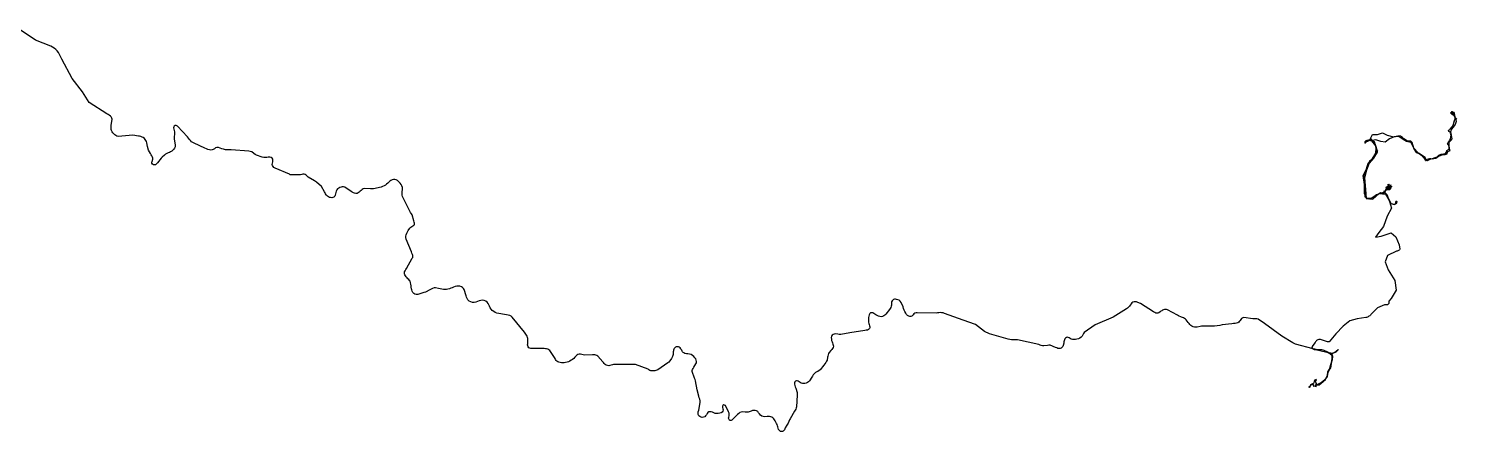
# Model space of a CAD drawing. Header units: millimetres. Extents: x 4845953 to 5827317, y 2078741 to 4456340.
# Drawn here: x 4925976 to 4952650, y 4281681 to 4289216 of the extents above; entities that cross this region are included whole.
import ezdxf

# ---------------------------------------------------------------- set-up
doc = ezdxf.new("R2010")
doc.units = ezdxf.units.MM
doc.layers.add('GPX-TRACKS', color=7, linetype='CONTINUOUS')

msp = doc.modelspace()

# ---------------------------------------------------------------- linework, layer by layer
at = {"layer": 'GPX-TRACKS'}
for points in [[(4950953, 4287087), (4950948, 4287098), (4950947, 4287094), (4950950, 4287103), (4951042, 4287144), (4951050, 4287153), (4951071, 4287130), (4951079, 4287128), (4951135, 4287045), (4951172, 4286930), (4951174, 4286927), (4951150, 4286888), (4951067, 4286769), (4951029, 4286740), (4951026, 4286738), (4951018, 4286717), (4951017, 4286711), (4950980, 4286604), (4950918, 4286474), (4950916, 4286460), (4950920, 4286449), (4950913, 4286449), (4950916, 4286450), (4950914, 4286457), (4950919, 4286459), (4950916, 4286456), (4950916, 4286453), (4950923, 4286421), (4950941, 4286238), (4950940, 4286071), (4951007, 4286031), (4951122, 4286066), (4951229, 4286148), (4951347, 4286114), (4951398, 4285981), (4951436, 4285859), (4951356, 4285710), (4951288, 4285512), (4951203, 4285399), (4951138, 4285316), (4951243, 4285333), (4951429, 4285394), (4951518, 4285323), (4951579, 4285172), (4951594, 4285090), (4951588, 4285079), (4951578, 4285071), (4951567, 4285065), (4951557, 4285059), (4951545, 4285054), (4951533, 4285050), (4951364, 4284973), (4951318, 4284853), (4951378, 4284702), (4951497, 4284507), (4951522, 4284325), (4951429, 4284166), (4951390, 4284115), (4951385, 4284075), (4951360, 4284046), (4951307, 4284046), (4951174, 4283995), (4951054, 4283868), (4951042, 4283855), (4951030, 4283843), (4951016, 4283834), (4951003, 4283826), (4950988, 4283820), (4950973, 4283815), (4950958, 4283812), (4950793, 4283788), (4950657, 4283752), (4950533, 4283651), (4950400, 4283507), (4950273, 4283360), (4950258, 4283359), (4950241, 4283360), (4950223, 4283363), (4950111, 4283398), (4950094, 4283400), (4950079, 4283399), (4950064, 4283396), (4950050, 4283389), (4950038, 4283379), (4950027, 4283368), (4950018, 4283356), (4950009, 4283344), (4949951, 4283265), (4949959, 4283235), (4949965, 4283229), (4949972, 4283224), (4949982, 4283220), (4949994, 4283216), (4950007, 4283213), (4950072, 4283202), (4950251, 4283160), (4950317, 4283121), (4950303, 4283124), (4950306, 4283125), (4950305, 4283125), (4950302, 4283129), (4950300, 4283128), (4950304, 4283135), (4950297, 4283129), (4950327, 4283110), (4950331, 4283111), (4950336, 4283110), (4950329, 4283109), (4950328, 4283106), (4950333, 4283091), (4950334, 4283087), (4950327, 4283022), (4950311, 4282957), (4950301, 4282893), (4950297, 4282874), (4950286, 4282850), (4950248, 4282781), (4950244, 4282753), (4950236, 4282711), (4950184, 4282642), (4950129, 4282595), (4950057, 4282560), (4950032, 4282553), (4950031, 4282554), (4950031, 4282553), (4950032, 4282551), (4950031, 4282551), (4950030, 4282551), (4950033, 4282543), (4950026, 4282531), (4949988, 4282525), (4949989, 4282539), (4949989, 4282552), (4949983, 4282552), (4949921, 4282549), (4949911, 4282514), (4949912, 4282512), (4949899, 4282517), (4949898, 4282520), (4949901, 4282513), (4949908, 4282509), (4949910, 4282505), (4949903, 4282507), (4949907, 4282506), (4949912, 4282509), (4949901, 4282515), (4949903, 4282510), (4949901, 4282506), (4949898, 4282507), (4949901, 4282512), (4949898, 4282508), (4949900, 4282512), (4949900, 4282514), (4949905, 4282513), (4949912, 4282526), (4949917, 4282520), (4949926, 4282549), (4949930, 4282562), (4949993, 4282590), (4949998, 4282618), (4949997, 4282628), (4950003, 4282629), (4950002, 4282627), (4950000, 4282625), (4950001, 4282623), (4949997, 4282628), (4949995, 4282627), (4949996, 4282627), (4950002, 4282629), (4950010, 4282629), (4950034, 4282648), (4950027, 4282655), (4949997, 4282638), (4950013, 4282626), (4950019, 4282607), (4950028, 4282580), (4950019, 4282542), (4950021, 4282518), (4950034, 4282554), (4950028, 4282553), (4950030, 4282556), (4950030, 4282553), (4950030, 4282554), (4950032, 4282553), (4950032, 4282556), (4950033, 4282557), (4950032, 4282556), (4950033, 4282555), (4950034, 4282556), (4950036, 4282555), (4950039, 4282560), (4950034, 4282557), (4950035, 4282557), (4950029, 4282558), (4950030, 4282554), (4950032, 4282552), (4950035, 4282552), (4950085, 4282556), (4950119, 4282577), (4950161, 4282614), (4950202, 4282650), (4950244, 4282735), (4950248, 4282796), (4950277, 4282844), (4950286, 4282866), (4950302, 4282932), (4950320, 4282996), (4950329, 4283057), (4950326, 4283114), (4950326, 4283136), (4950402, 4283171), (4950447, 4283212), (4950448, 4283212), (4950442, 4283207), (4950378, 4283158), (4950306, 4283134), (4950300, 4283130), (4950303, 4283131), (4950309, 4283128), (4950307, 4283126), (4950306, 4283130), (4950310, 4283128), (4950311, 4283129), (4950315, 4283128), (4950313, 4283125), (4950312, 4283124), (4950319, 4283114), (4950308, 4283143), (4950307, 4283143), (4950280, 4283146), (4950271, 4283151), (4950247, 4283162), (4950179, 4283197), (4950158, 4283202), (4950134, 4283205), (4950109, 4283205), (4950082, 4283206), (4950029, 4283212), (4950002, 4283219), (4949974, 4283228), (4949643, 4283313), (4949619, 4283325), (4949595, 4283338), (4949386, 4283462), (4949065, 4283700), (4948947, 4283783), (4948923, 4283786), (4948897, 4283787), (4948872, 4283788), (4948845, 4283789), (4948680, 4283812), (4948658, 4283803), (4948638, 4283792), (4948624, 4283775), (4948613, 4283759), (4948599, 4283742), (4948583, 4283728), (4948564, 4283715), (4948541, 4283706), (4948515, 4283700), (4948486, 4283697), (4948454, 4283693), (4948271, 4283672), (4948232, 4283660), (4948129, 4283651), (4948087, 4283647), (4947888, 4283651), (4947860, 4283644), (4947807, 4283633), (4947781, 4283631), (4947756, 4283632), (4947732, 4283638), (4947710, 4283648), (4947690, 4283662), (4947672, 4283679), (4947656, 4283698), (4947640, 4283717), (4947602, 4283769), (4947588, 4283783), (4947572, 4283794), (4947554, 4283803), (4947534, 4283810), (4947514, 4283817), (4947456, 4283843), (4947439, 4283856), (4947254, 4283955), (4947233, 4283959), (4947213, 4283960), (4947194, 4283959), (4947176, 4283955), (4947159, 4283948), (4947144, 4283939), (4947131, 4283929), (4947118, 4283919), (4947089, 4283900), (4947072, 4283894), (4947054, 4283892), (4947034, 4283895), (4947014, 4283905), (4946993, 4283919), (4946746, 4284071), (4946701, 4284094), (4946676, 4284102), (4946652, 4284107), (4946629, 4284106), (4946607, 4284101), (4946588, 4284088), (4946573, 4284068), (4946558, 4284045), (4946543, 4284024), (4946526, 4284005), (4946507, 4283988), (4946486, 4283973), (4946240, 4283819), (4945900, 4283677), (4945693, 4283534), (4945681, 4283513), (4945656, 4283466), (4945637, 4283445), (4945613, 4283427), (4945589, 4283414), (4945561, 4283406), (4945533, 4283401), (4945504, 4283399), (4945478, 4283400), (4945455, 4283407), (4945433, 4283419), (4945413, 4283431), (4945396, 4283439), (4945378, 4283442), (4945363, 4283438), (4945349, 4283428), (4945337, 4283413), (4945328, 4283396), (4945321, 4283378), (4945317, 4283357), (4945314, 4283335), (4945304, 4283290), (4945295, 4283269), (4945281, 4283252), (4945265, 4283240), (4945246, 4283232), (4945227, 4283230), (4945205, 4283235), (4945184, 4283243), (4945161, 4283254), (4945062, 4283293), (4945036, 4283295), (4945012, 4283291), (4944941, 4283280), (4944917, 4283281), (4944893, 4283287), (4944871, 4283296), (4944848, 4283305), (4944452, 4283397), (4944337, 4283395), (4944305, 4283398), (4944274, 4283404), (4943928, 4283504), (4943836, 4283551), (4943663, 4283684), (4943436, 4283765), (4943086, 4283889), (4943059, 4283897), (4943032, 4283902), (4943006, 4283903), (4942980, 4283902), (4942956, 4283899), (4942931, 4283895), (4942579, 4283899), (4942557, 4283898), (4942535, 4283892), (4942517, 4283879), (4942503, 4283863), (4942490, 4283847), (4942476, 4283836), (4942459, 4283829), (4942439, 4283829), (4942418, 4283836), (4942397, 4283851), (4942379, 4283871), (4942362, 4283895), (4942347, 4283922), (4942334, 4283951), (4942323, 4283980), (4942313, 4284010), (4942280, 4284095), (4942261, 4284118), (4942239, 4284134), (4942215, 4284144), (4942192, 4284151), (4942171, 4284153), (4942153, 4284153), (4942136, 4284149), (4942120, 4284139), (4942108, 4284125), (4942099, 4284106), (4942096, 4284085), (4942095, 4284065), (4942094, 4284044), (4942090, 4284024), (4942084, 4284002), (4942073, 4283980), (4942059, 4283960), (4941993, 4283875), (4941974, 4283857), (4941953, 4283842), (4941929, 4283831), (4941903, 4283827), (4941878, 4283828), (4941853, 4283836), (4941828, 4283847), (4941805, 4283861), (4941784, 4283875), (4941745, 4283898), (4941725, 4283902), (4941707, 4283898), (4941690, 4283885), (4941678, 4283865), (4941671, 4283840), (4941666, 4283814), (4941665, 4283785), (4941666, 4283756), (4941669, 4283728), (4941675, 4283702), (4941681, 4283680), (4941687, 4283659), (4941692, 4283640), (4941691, 4283622), (4941685, 4283604), (4941670, 4283588), (4941650, 4283578), (4941625, 4283573), (4941598, 4283571), (4941318, 4283526), (4941148, 4283495), (4941120, 4283496), (4941095, 4283500), (4941047, 4283505), (4941025, 4283502), (4941006, 4283494), (4940989, 4283481), (4940978, 4283462), (4940972, 4283436), (4940973, 4283409), (4940978, 4283383), (4940986, 4283359), (4940994, 4283338), (4941003, 4283316), (4941009, 4283296), (4941011, 4283274), (4941007, 4283253), (4940997, 4283233), (4940982, 4283214), (4940965, 4283195), (4940933, 4283156), (4940921, 4283136), (4940912, 4283114), (4940906, 4283092), (4940902, 4283068), (4940892, 4283017), (4940882, 4282993), (4940868, 4282969), (4940851, 4282945), (4940832, 4282921), (4940764, 4282833), (4940744, 4282818), (4940723, 4282805), (4940700, 4282795), (4940680, 4282785), (4940663, 4282772), (4940647, 4282755), (4940633, 4282738), (4940620, 4282718), (4940608, 4282697), (4940565, 4282630), (4940548, 4282611), (4940527, 4282595), (4940504, 4282583), (4940480, 4282577), (4940455, 4282575), (4940432, 4282578), (4940409, 4282585), (4940388, 4282595), (4940371, 4282608), (4940354, 4282620), (4940337, 4282628), (4940320, 4282630), (4940303, 4282623), (4940291, 4282609), (4940284, 4282589), (4940285, 4282565), (4940290, 4282540), (4940299, 4282515), (4940309, 4282488), (4940334, 4282408), (4940337, 4282383), (4940336, 4282357), (4940322, 4282143), (4940317, 4282122), (4940308, 4282100), (4940296, 4282079), (4940284, 4282058), (4940202, 4281917), (4940194, 4281896), (4940168, 4281834), (4940156, 4281815), (4940142, 4281797), (4940110, 4281746), (4940096, 4281712), (4940088, 4281697), (4940076, 4281686), (4940060, 4281681), (4940040, 4281681), (4940020, 4281682), (4940003, 4281697), (4939988, 4281716), (4939977, 4281740), (4939971, 4281765), (4939966, 4281789), (4939959, 4281811), (4939949, 4281833), (4939937, 4281855), (4939923, 4281878), (4939897, 4281919), (4939881, 4281936), (4939862, 4281948), (4939842, 4281957), (4939820, 4281961), (4939797, 4281961), (4939773, 4281960), (4939724, 4281957), (4939700, 4281960), (4939675, 4281969), (4939651, 4281986), (4939632, 4282009), (4939615, 4282032), (4939597, 4282053), (4939575, 4282068), (4939551, 4282075), (4939526, 4282076), (4939502, 4282071), (4939476, 4282062), (4939420, 4282045), (4939391, 4282042), (4939362, 4282043), (4939312, 4282048), (4939287, 4282044), (4939265, 4282034), (4939242, 4282017), (4939220, 4281999), (4939115, 4281890), (4939100, 4281884), (4939084, 4281884), (4939068, 4281892), (4939053, 4281927), (4939056, 4281950), (4939063, 4281973), (4939067, 4281999), (4939063, 4282025), (4939053, 4282051), (4938995, 4282165), (4938979, 4282175), (4938962, 4282176), (4938946, 4282169), (4938939, 4282152), (4938941, 4282129), (4938946, 4282106), (4938949, 4282083), (4938945, 4282062), (4938933, 4282043), (4938913, 4282030), (4938888, 4282021), (4938859, 4282017), (4938829, 4282016), (4938801, 4282020), (4938775, 4282029), (4938751, 4282040), (4938728, 4282048), (4938706, 4282051), (4938685, 4282047), (4938666, 4282035), (4938651, 4282016), (4938638, 4281994), (4938625, 4281973), (4938608, 4281957), (4938586, 4281947), (4938561, 4281945), (4938538, 4281950), (4938517, 4281960), (4938499, 4281976), (4938487, 4281997), (4938483, 4282023), (4938488, 4282051), (4938497, 4282080), (4938524, 4282225), (4938522, 4282253), (4938516, 4282282), (4938506, 4282313), (4938495, 4282343), (4938466, 4282462), (4938435, 4282629), (4938428, 4282655), (4938419, 4282680), (4938376, 4282800), (4938376, 4282819), (4938382, 4282839), (4938393, 4282861), (4938407, 4282883), (4938444, 4282943), (4938451, 4282965), (4938454, 4282990), (4938450, 4283015), (4938440, 4283038), (4938424, 4283061), (4938406, 4283083), (4938381, 4283103), (4938353, 4283118), (4938322, 4283128), (4938291, 4283132), (4938264, 4283135), (4938239, 4283139), (4938217, 4283149), (4938202, 4283160), (4938192, 4283172), (4938185, 4283185), (4938177, 4283199), (4938168, 4283213), (4938159, 4283228), (4938147, 4283243), (4938133, 4283255), (4938116, 4283262), (4938098, 4283264), (4938077, 4283261), (4938061, 4283256), (4938047, 4283247), (4938036, 4283234), (4938028, 4283221), (4938023, 4283204), (4938022, 4283186), (4938021, 4283169), (4938016, 4283118), (4938005, 4283083), (4937986, 4283043), (4937957, 4282999), (4937937, 4282979), (4937916, 4282962), (4937733, 4282834), (4937714, 4282826), (4937694, 4282821), (4937675, 4282817), (4937656, 4282815), (4937618, 4282813), (4937600, 4282816), (4937583, 4282823), (4937566, 4282833), (4937551, 4282844), (4937313, 4282932), (4936930, 4282936), (4936906, 4282935), (4936883, 4282929), (4936837, 4282914), (4936814, 4282911), (4936790, 4282913), (4936768, 4282921), (4936748, 4282934), (4936731, 4282950), (4936716, 4282968), (4936703, 4282986), (4936608, 4283091), (4936591, 4283102), (4936573, 4283109), (4936553, 4283113), (4936533, 4283114), (4936510, 4283115), (4936359, 4283110), (4936335, 4283113), (4936312, 4283119), (4936288, 4283125), (4936265, 4283127), (4936240, 4283122), (4936218, 4283109), (4936199, 4283089), (4936181, 4283068), (4936160, 4283047), (4936138, 4283028), (4936114, 4283012), (4936089, 4282998), (4936063, 4282986), (4936036, 4282976), (4936008, 4282969), (4935981, 4282965), (4935954, 4282964), (4935929, 4282966), (4935905, 4282970), (4935883, 4282976), (4935863, 4282985), (4935846, 4282997), (4935832, 4283011), (4935821, 4283027), (4935811, 4283044), (4935802, 4283062), (4935711, 4283197), (4935693, 4283209), (4935674, 4283219), (4935653, 4283225), (4935630, 4283229), (4935606, 4283233), (4935360, 4283233), (4935340, 4283237), (4935322, 4283247), (4935308, 4283262), (4935301, 4283281), (4935299, 4283300), (4935302, 4283320), (4935304, 4283340), (4935306, 4283360), (4935306, 4283380), (4935304, 4283400), (4935301, 4283420), (4935296, 4283441), (4935289, 4283462), (4935279, 4283483), (4935267, 4283503), (4935253, 4283522), (4935238, 4283541), (4935010, 4283821), (4934991, 4283836), (4934967, 4283847), (4934938, 4283855), (4934906, 4283860), (4934727, 4283892), (4934694, 4283904), (4934665, 4283922), (4934639, 4283944), (4934618, 4283969), (4934602, 4283996), (4934588, 4284024), (4934576, 4284051), (4934561, 4284077), (4934542, 4284099), (4934518, 4284117), (4934489, 4284129), (4934457, 4284134), (4934426, 4284131), (4934395, 4284122), (4934365, 4284110), (4934334, 4284099), (4934302, 4284094), (4934269, 4284095), (4934236, 4284103), (4934207, 4284120), (4934185, 4284143), (4934170, 4284168), (4934160, 4284195), (4934153, 4284220), (4934112, 4284336), (4934099, 4284356), (4934082, 4284373), (4934061, 4284386), (4934035, 4284395), (4934006, 4284399), (4933976, 4284397), (4933945, 4284391), (4933916, 4284382), (4933888, 4284370), (4933862, 4284358), (4933837, 4284348), (4933811, 4284341), (4933784, 4284337), (4933755, 4284336), (4933725, 4284338), (4933694, 4284342), (4933664, 4284349), (4933635, 4284357), (4933579, 4284367), (4933551, 4284364), (4933524, 4284355), (4933497, 4284343), (4933471, 4284329), (4933389, 4284288), (4933359, 4284278), (4933245, 4284244), (4933220, 4284244), (4933195, 4284250), (4933174, 4284264), (4933157, 4284282), (4933144, 4284304), (4933135, 4284327), (4933128, 4284351), (4933123, 4284377), (4933121, 4284402), (4933104, 4284490), (4933094, 4284507), (4933080, 4284523), (4933064, 4284538), (4933048, 4284553), (4933032, 4284570), (4933018, 4284589), (4933007, 4284609), (4933000, 4284629), (4932997, 4284648), (4933000, 4284666), (4933009, 4284687), (4933022, 4284708), (4933036, 4284731), (4933144, 4284919), (4933152, 4284937), (4933157, 4284954), (4933155, 4284973), (4933149, 4284992), (4933139, 4285014), (4933128, 4285037), (4933028, 4285276), (4933021, 4285306), (4933021, 4285334), (4933028, 4285361), (4933040, 4285389), (4933054, 4285415), (4933070, 4285441), (4933099, 4285485), (4933115, 4285501), (4933134, 4285514), (4933171, 4285539), (4933183, 4285553), (4933185, 4285573), (4933181, 4285596), (4933173, 4285622), (4933141, 4285729), (4933129, 4285752), (4933114, 4285775), (4932960, 4286072), (4932955, 4286097), (4932953, 4286124), (4932956, 4286149), (4932963, 4286218), (4932959, 4286244), (4932950, 4286272), (4932935, 4286300), (4932917, 4286326), (4932895, 4286350), (4932871, 4286371), (4932844, 4286386), (4932817, 4286393), (4932791, 4286394), (4932767, 4286388), (4932744, 4286375), (4932723, 4286359), (4932704, 4286340), (4932685, 4286321), (4932664, 4286303), (4932641, 4286287), (4932617, 4286272), (4932590, 4286261), (4932562, 4286252), (4932418, 4286218), (4932390, 4286218), (4932361, 4286220), (4932253, 4286225), (4932229, 4286219), (4932207, 4286207), (4932188, 4286190), (4932172, 4286172), (4932154, 4286155), (4932135, 4286141), (4932113, 4286133), (4932089, 4286131), (4932066, 4286135), (4932044, 4286144), (4932023, 4286157), (4932003, 4286171), (4931883, 4286249), (4931860, 4286254), (4931837, 4286256), (4931814, 4286252), (4931791, 4286245), (4931770, 4286233), (4931750, 4286217), (4931733, 4286197), (4931722, 4286174), (4931715, 4286149), (4931711, 4286124), (4931705, 4286101), (4931695, 4286080), (4931680, 4286064), (4931661, 4286055), (4931640, 4286051), (4931619, 4286053), (4931598, 4286058), (4931578, 4286066), (4931560, 4286078), (4931545, 4286093), (4931533, 4286109), (4931523, 4286127), (4931515, 4286145), (4931507, 4286165), (4931446, 4286260), (4931357, 4286344), (4931338, 4286356), (4931318, 4286365), (4931200, 4286435), (4931183, 4286454), (4931165, 4286472), (4931145, 4286484), (4931122, 4286490), (4931100, 4286490), (4931078, 4286487), (4931059, 4286483), (4930879, 4286477), (4930863, 4286483), (4930848, 4286490), (4930582, 4286604), (4930561, 4286617), (4930543, 4286633), (4930532, 4286653), (4930528, 4286676), (4930532, 4286700), (4930538, 4286723), (4930542, 4286746), (4930540, 4286770), (4930529, 4286791), (4930509, 4286806), (4930482, 4286810), (4930454, 4286808), (4930426, 4286805), (4930398, 4286804), (4930369, 4286807), (4930341, 4286813), (4930232, 4286848), (4930208, 4286862), (4930187, 4286880), (4930144, 4286912), (4930119, 4286919), (4930094, 4286920), (4929763, 4286945), (4929653, 4286949), (4929617, 4286957), (4929584, 4286969), (4929523, 4286989), (4929495, 4286990), (4929471, 4286982), (4929449, 4286969), (4929426, 4286956), (4929403, 4286946), (4929379, 4286943), (4929354, 4286945), (4929326, 4286953), (4929298, 4286966), (4929269, 4286981), (4929069, 4287070), (4929045, 4287083), (4929023, 4287099), (4929003, 4287119), (4928985, 4287141), (4928966, 4287164), (4928945, 4287188), (4928756, 4287392), (4928735, 4287401), (4928714, 4287400), (4928697, 4287392), (4928687, 4287376), (4928683, 4287356), (4928687, 4287332), (4928695, 4287307), (4928700, 4287281), (4928701, 4287255), (4928700, 4287229), (4928697, 4287203), (4928696, 4287146), (4928700, 4287117), (4928717, 4287033), (4928714, 4287006), (4928703, 4286980), (4928688, 4286959), (4928670, 4286939), (4928651, 4286922), (4928629, 4286909), (4928606, 4286899), (4928582, 4286890), (4928559, 4286878), (4928537, 4286864), (4928514, 4286849), (4928470, 4286812), (4928451, 4286791), (4928385, 4286703), (4928367, 4286684), (4928348, 4286669), (4928326, 4286664), (4928307, 4286669), (4928291, 4286682), (4928281, 4286697), (4928279, 4286714), (4928285, 4286732), (4928296, 4286771), (4928295, 4286791), (4928290, 4286813), (4928280, 4286835), (4928266, 4286856), (4928251, 4286877), (4928214, 4286943), (4928196, 4287010), (4928187, 4287081), (4928179, 4287102), (4928169, 4287123), (4928155, 4287143), (4928139, 4287161), (4928119, 4287176), (4928097, 4287186), (4928074, 4287194), (4928050, 4287200), (4928027, 4287205), (4927927, 4287219), (4927653, 4287198), (4927628, 4287203), (4927606, 4287214), (4927585, 4287227), (4927566, 4287244), (4927550, 4287263), (4927537, 4287284), (4927526, 4287307), (4927519, 4287330), (4927517, 4287355), (4927518, 4287379), (4927522, 4287403), (4927535, 4287520), (4927530, 4287542), (4927520, 4287563), (4927505, 4287580), (4927485, 4287595), (4927463, 4287609), (4927440, 4287623), (4927108, 4287830), (4926985, 4288032), (4926789, 4288284), (4926599, 4288643), (4926535, 4288769), (4926513, 4288799), (4926486, 4288826), (4926456, 4288850), (4926424, 4288870), (4926391, 4288887), (4926106, 4289001), (4925784, 4289216)], [(4950960, 4287104), (4950942, 4287069), (4950943, 4287078), (4950942, 4287076), (4950946, 4287076), (4950945, 4287076), (4950944, 4287080), (4950948, 4287081), (4950947, 4287076), (4950945, 4287073), (4950946, 4287080), (4950945, 4287079), (4950947, 4287083), (4950946, 4287084), (4950948, 4287080), (4950952, 4287078), (4950948, 4287080), (4950946, 4287078), (4950951, 4287078), (4950951, 4287076), (4950949, 4287096), (4950954, 4287094), (4950953, 4287093), (4950952, 4287092), (4950953, 4287093), (4950953, 4287093), (4950952, 4287094), (4950954, 4287096), (4950958, 4287102), (4950960, 4287101), (4950966, 4287096), (4950994, 4287108), (4951052, 4287137), (4951061, 4287117), (4951138, 4287022), (4951170, 4286906), (4951098, 4286794), (4951021, 4286697), (4950971, 4286568), (4950933, 4286421), (4950952, 4286206), (4950967, 4286039), (4951086, 4286026), (4951207, 4286129), (4951328, 4286119), (4951369, 4286042), (4951423, 4285942), (4951492, 4285926), (4951537, 4285949), (4951544, 4285977), (4951534, 4285984), (4951521, 4285980), (4951515, 4285969), (4951514, 4285953), (4951498, 4285923), (4951431, 4285935), (4951386, 4286032), (4951335, 4286122), (4951323, 4286133), (4951326, 4286133), (4951330, 4286127), (4951333, 4286127), (4951329, 4286130), (4951326, 4286134), (4951327, 4286129), (4951312, 4286135), (4951323, 4286133), (4951329, 4286129), (4951330, 4286129), (4951332, 4286126), (4951326, 4286134), (4951319, 4286139), (4951316, 4286141), (4951313, 4286142), (4951319, 4286143), (4951325, 4286181), (4951353, 4286205), (4951396, 4286206), (4951424, 4286220), (4951423, 4286227), (4951425, 4286227), (4951412, 4286239), (4951393, 4286244), (4951398, 4286241), (4951415, 4286253), (4951422, 4286258), (4951422, 4286258), (4951424, 4286271), (4951432, 4286261), (4951430, 4286257), (4951415, 4286246), (4951410, 4286234), (4951414, 4286241), (4951423, 4286253), (4951415, 4286239), (4951427, 4286257), (4951425, 4286255), (4951406, 4286243), (4951382, 4286249), (4951392, 4286243), (4951414, 4286244), (4951415, 4286248), (4951405, 4286251), (4951405, 4286247), (4951398, 4286248), (4951400, 4286240), (4951396, 4286234), (4951398, 4286245), (4951404, 4286245), (4951406, 4286246), (4951400, 4286244), (4951392, 4286248), (4951404, 4286252), (4951402, 4286242), (4951397, 4286241), (4951387, 4286248), (4951388, 4286242), (4951388, 4286239), (4951387, 4286245), (4951394, 4286237), (4951392, 4286232), (4951389, 4286228), (4951400, 4286218), (4951404, 4286219), (4951407, 4286215), (4951399, 4286214), (4951388, 4286238), (4951389, 4286244), (4951397, 4286255), (4951394, 4286255), (4951398, 4286247), (4951396, 4286252), (4951399, 4286255), (4951399, 4286245), (4951404, 4286257), (4951389, 4286259), (4951384, 4286245), (4951386, 4286230), (4951390, 4286223), (4951388, 4286234), (4951370, 4286248), (4951363, 4286248), (4951369, 4286241), (4951386, 4286236), (4951375, 4286256), (4951380, 4286252), (4951392, 4286245), (4951393, 4286236), (4951381, 4286247), (4951362, 4286259), (4951372, 4286249), (4951383, 4286236), (4951376, 4286254), (4951368, 4286255), (4951385, 4286248), (4951370, 4286238), (4951381, 4286248), (4951388, 4286252), (4951401, 4286231), (4951390, 4286231), (4951396, 4286234), (4951403, 4286228), (4951398, 4286224), (4951393, 4286226), (4951390, 4286228), (4951387, 4286234), (4951388, 4286234), (4951396, 4286224), (4951393, 4286231), (4951396, 4286229), (4951400, 4286231), (4951391, 4286231), (4951384, 4286239), (4951369, 4286243), (4951373, 4286246), (4951377, 4286247), (4951395, 4286251), (4951394, 4286270), (4951381, 4286257), (4951384, 4286270), (4951385, 4286249), (4951364, 4286230), (4951346, 4286221), (4951355, 4286221), (4951363, 4286231), (4951375, 4286232), (4951385, 4286227), (4951384, 4286245), (4951390, 4286256), (4951394, 4286249), (4951402, 4286251), (4951387, 4286255), (4951381, 4286252), (4951382, 4286259), (4951388, 4286249), (4951389, 4286247), (4951390, 4286250), (4951396, 4286247), (4951433, 4286249), (4951421, 4286281), (4951433, 4286285), (4951423, 4286287), (4951424, 4286289), (4951414, 4286277), (4951418, 4286273), (4951429, 4286265), (4951397, 4286274), (4951442, 4286257), (4951426, 4286269), (4951386, 4286256), (4951345, 4286235), (4951357, 4286237), (4951381, 4286247), (4951385, 4286259), (4951388, 4286269), (4951392, 4286196), (4951391, 4286297), (4951389, 4286307), (4951376, 4286292), (4951378, 4286304), (4951394, 4286298), (4951386, 4286286), (4951381, 4286284), (4951354, 4286253), (4951337, 4286251), (4951335, 4286248), (4951341, 4286254), (4951347, 4286251), (4951346, 4286234), (4951340, 4286247), (4951333, 4286242), (4951337, 4286251), (4951348, 4286234), (4951345, 4286235), (4951338, 4286231), (4951335, 4286228), (4951331, 4286231), (4951362, 4286247), (4951369, 4286259), (4951366, 4286262), (4951368, 4286266), (4951380, 4286269), (4951385, 4286264), (4951414, 4286259), (4951430, 4286263), (4951426, 4286265), (4951415, 4286256), (4951387, 4286249), (4951363, 4286251), (4951335, 4286223), (4951315, 4286177), (4951289, 4286169), (4951311, 4286157), (4951312, 4286155), (4951309, 4286152), (4951305, 4286152), (4951313, 4286151), (4951310, 4286153), (4951309, 4286154), (4951311, 4286145), (4951311, 4286150), (4951310, 4286145), (4951305, 4286148), (4951285, 4286151), (4951157, 4286109), (4951064, 4286037), (4950976, 4286044), (4950934, 4286124), (4950931, 4286297), (4950910, 4286467), (4950971, 4286593), (4950999, 4286695), (4951073, 4286772), (4951147, 4286885), (4951151, 4286985), (4951117, 4287097), (4951003, 4287128), (4950958, 4287115), (4950955, 4287115), (4950962, 4287121), (4951047, 4287127), (4951047, 4287127), (4951040, 4287145), (4951085, 4287235), (4951174, 4287234), (4951269, 4287263), (4951357, 4287224), (4951475, 4287188), (4951558, 4287200), (4951563, 4287201), (4951620, 4287170), (4951685, 4287128), (4951718, 4287112), (4951798, 4287092), (4951848, 4286984), (4951934, 4286890), (4952003, 4286844), (4952062, 4286771), (4952081, 4286758), (4952082, 4286754), (4952080, 4286754), (4952080, 4286757), (4952080, 4286757), (4952083, 4286753), (4952081, 4286752), (4952092, 4286760), (4952110, 4286748), (4952158, 4286771), (4952203, 4286786), (4952251, 4286804), (4952288, 4286818), (4952319, 4286848), (4952362, 4286865), (4952407, 4286873), (4952445, 4286878), (4952469, 4286919), (4952472, 4286936), (4952511, 4286958), (4952515, 4286973), (4952513, 4287037), (4952516, 4287088), (4952543, 4287120), (4952569, 4287154), (4952562, 4287182), (4952557, 4287216), (4952553, 4287259), (4952543, 4287271), (4952510, 4287289), (4952502, 4287314), (4952509, 4287317), (4952512, 4287315), (4952511, 4287316), (4952508, 4287316), (4952512, 4287315), (4952506, 4287317), (4952510, 4287315), (4952514, 4287319), (4952515, 4287322), (4952526, 4287326), (4952536, 4287334), (4952568, 4287380), (4952595, 4287423), (4952600, 4287454), (4952615, 4287492), (4952603, 4287492), (4952608, 4287481), (4952617, 4287493), (4952609, 4287502), (4952605, 4287494), (4952616, 4287502), (4952620, 4287501), (4952621, 4287515), (4952616, 4287502), (4952620, 4287502), (4952623, 4287511), (4952624, 4287524), (4952624, 4287513), (4952624, 4287517), (4952621, 4287514), (4952629, 4287523), (4952636, 4287529), (4952639, 4287520), (4952641, 4287515), (4952642, 4287510), (4952638, 4287520), (4952640, 4287516), (4952639, 4287512), (4952632, 4287513), (4952634, 4287512), (4952635, 4287506), (4952633, 4287504), (4952629, 4287513), (4952633, 4287508), (4952637, 4287508), (4952640, 4287508), (4952644, 4287508), (4952650, 4287531), (4952650, 4287531), (4952645, 4287519), (4952626, 4287506), (4952634, 4287513), (4952629, 4287518), (4952629, 4287533), (4952629, 4287540), (4952625, 4287538), (4952627, 4287548), (4952620, 4287561), (4952616, 4287573), (4952616, 4287576), (4952616, 4287585), (4952619, 4287593), (4952607, 4287601), (4952613, 4287623), (4952595, 4287621), (4952606, 4287624), (4952607, 4287618), (4952609, 4287611), (4952598, 4287603), (4952604, 4287603), (4952600, 4287598), (4952597, 4287598), (4952597, 4287618), (4952603, 4287621), (4952604, 4287613), (4952610, 4287623), (4952601, 4287619), (4952593, 4287604), (4952592, 4287603), (4952593, 4287601), (4952603, 4287602), (4952600, 4287608), (4952599, 4287604), (4952603, 4287604), (4952601, 4287599), (4952607, 4287596), (4952605, 4287599), (4952600, 4287598), (4952606, 4287610), (4952601, 4287617), (4952596, 4287611), (4952600, 4287605), (4952610, 4287604), (4952608, 4287598), (4952612, 4287593), (4952615, 4287595), (4952613, 4287601), (4952616, 4287612), (4952607, 4287604), (4952599, 4287616), (4952596, 4287632), (4952605, 4287625), (4952602, 4287622), (4952615, 4287622), (4952612, 4287624), (4952608, 4287631), (4952608, 4287622), (4952601, 4287620), (4952598, 4287634), (4952605, 4287629), (4952608, 4287615), (4952610, 4287605), (4952613, 4287597), (4952612, 4287599), (4952615, 4287587), (4952617, 4287591), (4952611, 4287604), (4952605, 4287631), (4952603, 4287632), (4952602, 4287628), (4952608, 4287622), (4952607, 4287620), (4952602, 4287617), (4952609, 4287640), (4952606, 4287632), (4952602, 4287650), (4952601, 4287626), (4952601, 4287627), (4952603, 4287649), (4952597, 4287635), (4952601, 4287620), (4952609, 4287619), (4952604, 4287619), (4952618, 4287628), (4952607, 4287624), (4952603, 4287619), (4952587, 4287622), (4952594, 4287613), (4952598, 4287628), (4952604, 4287629), (4952591, 4287642), (4952579, 4287637), (4952586, 4287640), (4952579, 4287637), (4952582, 4287642), (4952587, 4287639), (4952587, 4287642), (4952584, 4287640), (4952593, 4287644), (4952593, 4287640), (4952594, 4287646), (4952587, 4287647), (4952585, 4287641), (4952577, 4287638), (4952585, 4287638), (4952581, 4287644), (4952575, 4287658), (4952573, 4287656), (4952575, 4287662), (4952574, 4287661), (4952573, 4287642), (4952580, 4287640), (4952588, 4287633), (4952582, 4287636), (4952586, 4287634), (4952588, 4287630), (4952598, 4287633), (4952584, 4287627), (4952586, 4287621), (4952581, 4287626), (4952578, 4287643), (4952585, 4287647), (4952587, 4287645), (4952591, 4287650), (4952575, 4287644), (4952575, 4287645), (4952593, 4287635), (4952575, 4287642), (4952570, 4287632), (4952565, 4287633), (4952577, 4287638), (4952595, 4287630), (4952601, 4287640), (4952580, 4287646), (4952568, 4287666), (4952567, 4287660), (4952568, 4287640), (4952569, 4287621), (4952574, 4287633), (4952574, 4287634), (4952571, 4287621), (4952565, 4287617), (4952564, 4287618), (4952552, 4287627), (4952560, 4287631), (4952567, 4287624), (4952557, 4287633), (4952552, 4287626), (4952544, 4287631), (4952547, 4287637), (4952545, 4287634), (4952544, 4287644), (4952546, 4287637), (4952559, 4287627), (4952578, 4287623), (4952593, 4287620), (4952585, 4287601), (4952581, 4287607), (4952594, 4287622), (4952595, 4287628), (4952595, 4287631), (4952581, 4287622), (4952578, 4287624), (4952586, 4287630), (4952592, 4287631), (4952579, 4287621), (4952573, 4287623), (4952573, 4287620), (4952570, 4287612), (4952569, 4287621), (4952570, 4287621), (4952569, 4287639), (4952560, 4287627), (4952563, 4287636), (4952561, 4287618), (4952562, 4287622), (4952558, 4287640), (4952574, 4287642), (4952579, 4287629), (4952563, 4287643), (4952574, 4287640), (4952567, 4287649), (4952574, 4287646), (4952564, 4287645), (4952567, 4287651), (4952578, 4287639), (4952578, 4287637), (4952583, 4287647), (4952597, 4287641), (4952586, 4287640), (4952577, 4287645), (4952575, 4287646), (4952566, 4287638), (4952573, 4287625), (4952588, 4287624), (4952581, 4287621), (4952579, 4287612), (4952577, 4287615), (4952576, 4287625), (4952574, 4287630), (4952568, 4287630), (4952566, 4287634), (4952565, 4287640), (4952563, 4287629), (4952587, 4287612), (4952585, 4287600), (4952581, 4287596), (4952577, 4287613), (4952579, 4287613), (4952584, 4287599), (4952585, 4287594), (4952575, 4287627), (4952566, 4287646), (4952572, 4287641), (4952577, 4287642), (4952585, 4287635), (4952583, 4287628), (4952579, 4287622), (4952587, 4287617), (4952586, 4287616), (4952578, 4287631), (4952582, 4287640), (4952583, 4287639), (4952590, 4287625), (4952588, 4287635), (4952584, 4287639), (4952577, 4287645), (4952572, 4287636), (4952579, 4287645), (4952575, 4287640), (4952585, 4287626), (4952589, 4287624), (4952596, 4287619), (4952602, 4287619), (4952596, 4287624), (4952599, 4287626), (4952598, 4287616), (4952610, 4287628), (4952587, 4287628), (4952569, 4287648), (4952571, 4287647), (4952581, 4287656), (4952597, 4287635), (4952586, 4287624), (4952589, 4287612), (4952580, 4287634), (4952582, 4287656), (4952578, 4287644), (4952576, 4287643), (4952579, 4287638), (4952573, 4287636), (4952575, 4287641), (4952584, 4287635), (4952586, 4287630), (4952598, 4287614), (4952583, 4287624), (4952594, 4287607), (4952604, 4287605), (4952599, 4287627), (4952585, 4287638), (4952580, 4287633), (4952585, 4287628), (4952575, 4287635), (4952591, 4287640), (4952596, 4287648), (4952595, 4287646), (4952572, 4287656), (4952586, 4287656), (4952595, 4287630), (4952599, 4287622), (4952590, 4287638), (4952589, 4287631), (4952581, 4287631), (4952583, 4287643), (4952586, 4287653), (4952586, 4287641), (4952577, 4287640), (4952582, 4287622), (4952585, 4287644), (4952582, 4287643), (4952587, 4287635), (4952578, 4287648), (4952580, 4287648), (4952570, 4287650), (4952561, 4287658), (4952567, 4287646), (4952580, 4287653), (4952577, 4287647), (4952575, 4287642), (4952577, 4287639), (4952576, 4287628), (4952568, 4287636), (4952566, 4287643), (4952572, 4287651), (4952568, 4287641), (4952570, 4287643), (4952564, 4287643), (4952553, 4287655), (4952558, 4287655), (4952559, 4287655), (4952579, 4287639), (4952575, 4287654), (4952577, 4287644), (4952579, 4287601), (4952575, 4287620), (4952584, 4287624), (4952597, 4287633), (4952605, 4287624), (4952605, 4287599), (4952600, 4287592), (4952610, 4287574), (4952627, 4287572), (4952618, 4287574), (4952622, 4287562), (4952625, 4287547), (4952638, 4287537), (4952637, 4287522), (4952639, 4287511), (4952645, 4287480), (4952624, 4287420), (4952601, 4287392), (4952589, 4287370), (4952552, 4287330), (4952555, 4287326), (4952544, 4287303), (4952532, 4287258), (4952543, 4287221), (4952539, 4287188), (4952536, 4287154), (4952517, 4287117), (4952496, 4287088), (4952477, 4287054), (4952495, 4287046), (4952514, 4286994), (4952520, 4286941), (4952526, 4286931), (4952516, 4286921), (4952486, 4286911), (4952464, 4286863), (4952441, 4286855), (4952399, 4286854), (4952361, 4286841), (4952346, 4286835), (4952325, 4286831), (4952292, 4286802), (4952263, 4286787), (4952229, 4286776), (4952197, 4286770), (4952172, 4286781), (4952148, 4286779), (4952098, 4286764), (4952085, 4286756), (4952081, 4286742), (4952082, 4286746), (4952078, 4286745), (4952075, 4286747), (4952074, 4286745), (4952072, 4286751), (4952071, 4286755), (4952072, 4286752), (4952079, 4286747), (4952079, 4286749), (4952073, 4286746), (4952084, 4286746), (4952068, 4286806), (4952015, 4286838), (4952009, 4286842), (4951953, 4286878), (4951914, 4286887), (4951896, 4286902), (4951857, 4286978), (4951821, 4287086), (4951796, 4287109), (4951749, 4287110), (4951717, 4287123), (4951666, 4287153), (4951662, 4287159), (4951645, 4287175), (4951606, 4287201), (4951557, 4287204), (4951486, 4287188), (4951399, 4287156), (4951320, 4287092), (4951237, 4287103), (4951146, 4287136), (4951081, 4287123), (4950978, 4287120), (4950952, 4287110), (4950949, 4287091), (4950955, 4287098), (4950950, 4287105), (4950947, 4287098), (4950958, 4287094), (4950957, 4287097), (4950958, 4287096), (4950955, 4287097), (4950954, 4287099), (4950957, 4287099), (4950959, 4287098), (4950953, 4287094), (4950950, 4287097), (4950946, 4287098), (4950946, 4287097), (4950948, 4287099), (4950948, 4287101), (4950946, 4287099), (4950949, 4287096), (4950947, 4287096), (4950946, 4287097), (4950948, 4287094), (4950946, 4287097), (4950942, 4287090), (4950946, 4287091), (4950947, 4287092), (4950948, 4287095), (4950948, 4287093), (4950946, 4287096), (4950945, 4287100), (4950944, 4287094), (4950947, 4287103), (4950949, 4287101), (4950950, 4287103), (4950944, 4287096), (4950943, 4287096), (4950944, 4287101), (4950943, 4287099), (4950939, 4287099), (4950941, 4287096), (4950944, 4287098), (4950944, 4287101), (4950952, 4287103), (4950948, 4287104), (4950944, 4287100), (4950943, 4287095), (4950944, 4287098), (4950946, 4287100), (4950947, 4287088), (4950956, 4287081), (4950956, 4287084), (4950950, 4287082), (4950951, 4287077), (4950952, 4287079), (4950953, 4287080), (4950952, 4287080), (4950949, 4287082), (4950951, 4287087), (4950955, 4287081), (4950951, 4287083), (4950953, 4287082), (4950952, 4287087), (4950953, 4287088), (4950953, 4287087), (4950950, 4287091), (4950953, 4287087)]]:
    msp.add_lwpolyline(points, dxfattribs=at)

doc.saveas('drawing.dxf')
